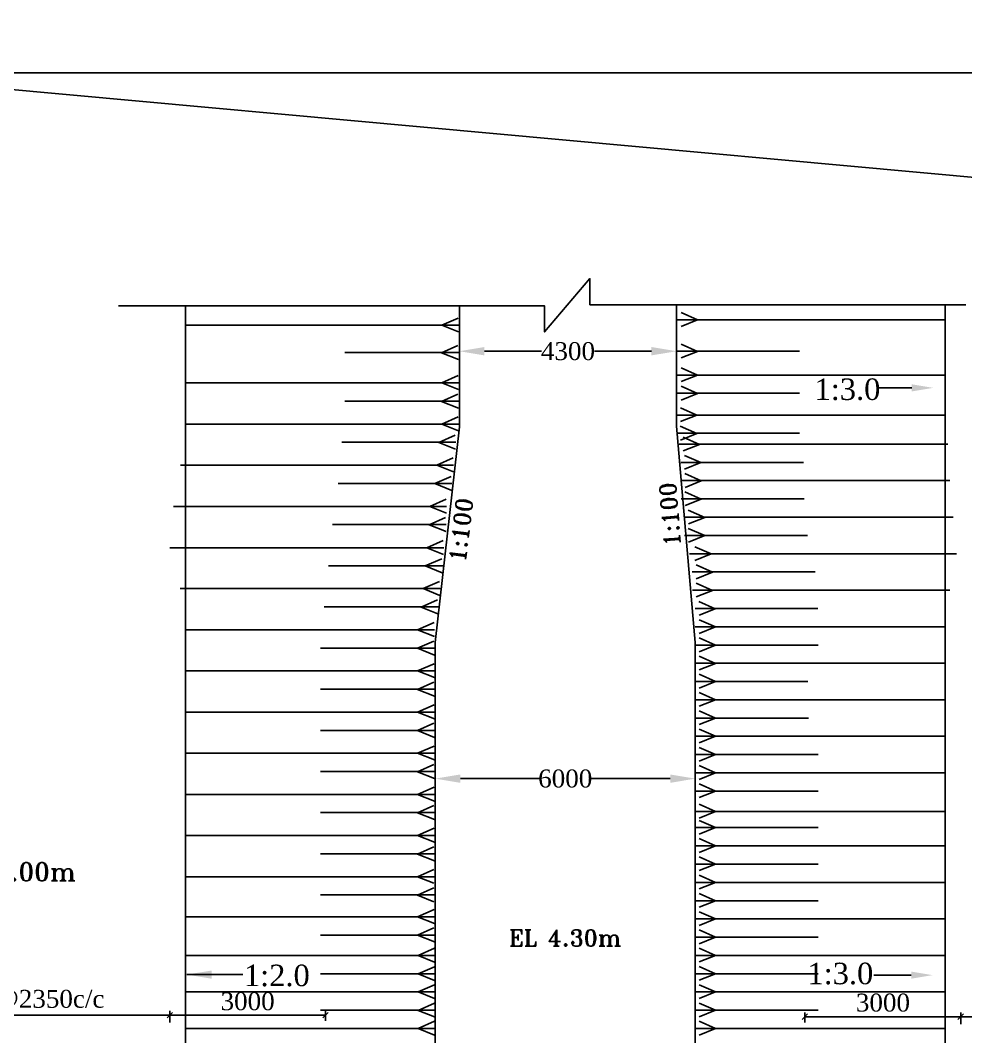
# Model space of a CAD drawing. Extents: x -298162 to 1078160, y -513173 to -216568.
# Drawn here: x 27154 to 40347, y -259498 to -245306 of the extents above; entities that cross this region are included whole.
import ezdxf

# ---------------------------------------------------------------- set-up
doc = ezdxf.new("R2010")
doc.units = 0
doc.header["$MEASUREMENT"] = 0
doc.layers.get('0').update_dxf_attribs({"linetype": 'CONTINUOUS'})
doc.layers.get('DEFPOINTS').update_dxf_attribs({"linetype": 'CONTINUOUS'})
for name, color, linetype in [('LINE', 7, 'CONTINUOUS'), ('SLOPEEARTH', 3, 'CONTINUOUS'), ('TEXT', 10, 'CONTINUOUS')]:
    doc.layers.add(name, color=color, linetype=linetype)
doc.styles.add('BIG', font='ROMANT.SHX')
doc.styles.get("Standard").update_dxf_attribs({"font": 'times.ttf', "height": 250})
doc.dimstyles.new('3', dxfattribs={"dimtxt": 225, "dimasz": 350, "dimexe": 100, "dimexo": 25, "dimgap": 9, "dimtad": 0, "dimdec": 0, "dimzin": 0, "dimdsep": 46, "dimtxsty": 'Standard', "dimcen": 0, "dimclrt": 256, "dimadec": 0, "dimazin": 0, "dimtfac": 1, "dimtdec": 0, "dimtofl": 0, "dimtmove": 2, "dimatfit": 3, "dimfxl": 1, "dimtolj": 1, "dimtzin": 0, "dimarcsym": 0})
doc.dimstyles.new('Oblique', dxfattribs={"dimtxt": 75, "dimasz": 75, "dimexe": 60, "dimexo": 60, "dimgap": 25, "dimtad": 2, "dimtih": 1, "dimtoh": 1, "dimdec": 0, "dimzin": 0, "dimdsep": 46, "dimtxsty": 'Standard', "dimblk": 'OBLIQUE', "dimcen": 0, "dimadec": 0, "dimazin": 0, "dimtfac": 1, "dimtdec": 0, "dimtofl": 0, "dimtmove": 0, "dimatfit": 3, "dimldrblk": 'NONE', "dimfxl": 1, "dimtolj": 1, "dimtzin": 0, "dimarcsym": 0})

# ---------------------------------------------------------------- blocks, each defined once
blk = doc.blocks.new('_Oblique')
at = {"color": 0, "linetype": 'ByBlock', "lineweight": -2}
blk.add_line((-0.5, -0.5), (0.5, 0.5), dxfattribs=at)
blk = doc.blocks.new('*D543')
at = {"layer": 'DEFPOINTS', "color": 0, "lineweight": -2}
for p in [(40278, -259219), (44278, -259219), (44278, -259219)]:
    blk.add_point(p, dxfattribs=at)
at = {"layer": 'LINE', "color": 0, "lineweight": -2}
blk.add_line((40278, -259219), (44278, -259219), dxfattribs=at)
at = {"layer": 'LINE', "color": 0, "lineweight": -2, "xscale": 75, "yscale": 75, "zscale": 75, "rotation": 180}
blk.add_blockref('_Oblique', (40278, -259219), dxfattribs=at)
at = {"layer": 'LINE', "color": 0, "lineweight": -2, "xscale": 75, "yscale": 75, "zscale": 75}
blk.add_blockref('_Oblique', (44278, -259219), dxfattribs=at)
at = {"layer": 'LINE', "color": 0, "insert": (42057, -259026), "char_height": 250, "attachment_point": 5}
blk.add_mtext('\\A1;3@3625c/c', dxfattribs=at)
blk = doc.blocks.new('_None')
blk = doc.blocks.new('*D546')
at = {"layer": 'DEFPOINTS', "color": 0, "lineweight": -2}
for p in [(38104, -259219), (38104, -259359), (40278, -259382)]:
    blk.add_point(p, dxfattribs=at)
at = {"layer": 'LINE', "color": 0, "lineweight": -2}
for p, q in [((38104, -259299), (38104, -259159)), ((40278, -259219), (38104, -259219)), ((40278, -259322), (40278, -259159))]:
    blk.add_line(p, q, dxfattribs=at)
at = {"layer": 'LINE', "color": 0, "lineweight": -2, "xscale": 75, "yscale": 75, "zscale": 75, "rotation": 180}
blk.add_blockref('_Oblique', (38104, -259219), dxfattribs=at)
at = {"layer": 'LINE', "color": 0, "lineweight": -2, "xscale": 75, "yscale": 75, "zscale": 75}
blk.add_blockref('_Oblique', (40278, -259219), dxfattribs=at)
at = {"layer": 'LINE', "color": 0, "insert": (39193, -259024), "char_height": 250, "attachment_point": 5}
blk.add_mtext('\\A1;3000', dxfattribs=at)
blk = doc.blocks.new('*D559')
at = {"layer": 'DEFPOINTS', "color": 0, "lineweight": -2}
for p in [(25241, -259199), (25241, -259199), (29241, -259199)]:
    blk.add_point(p, dxfattribs=at)
at = {"layer": 'LINE', "color": 0, "lineweight": -2}
blk.add_line((29241, -259199), (25241, -259199), dxfattribs=at)
at = {"layer": 'LINE', "color": 0, "lineweight": -2, "xscale": 75, "yscale": 75, "zscale": 75, "rotation": 180}
blk.add_blockref('_Oblique', (25241, -259199), dxfattribs=at)
at = {"layer": 'LINE', "color": 0, "lineweight": -2, "xscale": 75, "yscale": 75, "zscale": 75}
blk.add_blockref('_Oblique', (29241, -259199), dxfattribs=at)
at = {"layer": 'LINE', "color": 0, "insert": (27462, -259006), "char_height": 250, "attachment_point": 5}
blk.add_mtext('\\A1;3@2350c/c', dxfattribs=at)
blk = doc.blocks.new('*D561')
at = {"layer": 'DEFPOINTS', "color": 0, "lineweight": -2}
for p in [(31415, -259199), (29241, -259362), (31415, -259339)]:
    blk.add_point(p, dxfattribs=at)
at = {"layer": 'LINE', "color": 0, "lineweight": -2}
for p, q in [((29241, -259302), (29241, -259139)), ((31415, -259279), (31415, -259139)), ((29241, -259199), (31415, -259199))]:
    blk.add_line(p, q, dxfattribs=at)
at = {"layer": 'LINE', "color": 0, "lineweight": -2, "xscale": 75, "yscale": 75, "zscale": 75, "rotation": 180}
blk.add_blockref('_Oblique', (29241, -259199), dxfattribs=at)
at = {"layer": 'LINE', "color": 0, "lineweight": -2, "xscale": 75, "yscale": 75, "zscale": 75}
blk.add_blockref('_Oblique', (31415, -259199), dxfattribs=at)
at = {"layer": 'LINE', "color": 0, "insert": (30326, -259005), "char_height": 250, "attachment_point": 5}
blk.add_mtext('\\A1;3000', dxfattribs=at)
blk = doc.blocks.new('*D596')
at = {"layer": 'DEFPOINTS', "color": 0, "lineweight": -2}
for p in [(32945, -254809), (36574, -254809), (36574, -255895)]:
    blk.add_point(p, dxfattribs=at)
at = {"layer": 'LINE', "color": 0, "lineweight": -2}
for p, q in [((32945, -254834), (32945, -255995)), ((36574, -254834), (36574, -255995)), ((33295, -255895), (34396, -255895)), ((36224, -255895), (35123, -255895))]:
    blk.add_line(p, q, dxfattribs=at)
for points in [[(33295, -255837), (33295, -255954), (32945, -255895)], [(36224, -255837), (36224, -255954), (36574, -255895)]]:
    blk.add_solid(points, dxfattribs=at)
at = {"layer": 'LINE', "insert": (34759, -255895), "char_height": 250, "attachment_point": 5}
blk.add_mtext('\\A1;6000', dxfattribs=at)
blk = doc.blocks.new('*D597')
at = {"layer": 'DEFPOINTS', "color": 0, "lineweight": -2}
for p in [(33282, -249448), (36312, -249572), (36312, -249927)]:
    blk.add_point(p, dxfattribs=at)
at = {"layer": 'LINE', "color": 0, "lineweight": -2}
for p, q in [((33282, -249473), (33282, -250027)), ((36312, -249597), (36312, -250027)), ((33632, -249927), (34428, -249927)), ((35962, -249927), (35166, -249927))]:
    blk.add_line(p, q, dxfattribs=at)
for points in [[(33632, -249868), (33632, -249985), (33282, -249927)], [(35962, -249868), (35962, -249985), (36312, -249927)]]:
    blk.add_solid(points, dxfattribs=at)
at = {"layer": 'LINE', "insert": (34797, -249927), "char_height": 250, "attachment_point": 5}
blk.add_mtext('\\A1;4300', dxfattribs=at)

msp = doc.modelspace()

# ---------------------------------------------------------------- linework, layer by layer
at = {"layer": 'LINE', "color": 1, "linetype": 'ByBlock', "lineweight": -2}
msp.add_line((-298162.249, -216567.594), (1078159.826, -342283.3), dxfattribs=at)
at = {"layer": 'LINE', "color": 0}
for p, q in [((29457.677, -249293.733), (29457.677, -260741.403)), ((33281.588, -249293.733), (33281.588, -250982.812)), ((33281.588, -250982.812), (33281.588, -249293.733)), ((36312.295, -249278.733), (36312.295, -250975.312)), ((36312.295, -250975.312), (36312.295, -249278.733)), ((40060.655, -260740.683), (40060.655, -249278.733)), ((36312.295, -249488.065), (40060.655, -249488.065)), ((33270.898, -249564.471), (29457.677, -249564.471)), ((33270.898, -249946.518), (31682.406, -249946.518)), ((36312.295, -249926.521), (38026.393, -249926.521)), ((36312.295, -250259.057), (40060.655, -250259.057)), ((33270.898, -250369.111), (29457.677, -250369.111)), ((39595.832, -250438.345), (39135.688, -250438.345)), ((33270.898, -250624.111), (31682.406, -250624.111)), ((36312.295, -250514.057), (38026.393, -250514.057)), ((36312.295, -250818.324), (40060.655, -250818.324)), ((33270.898, -250943.721), (29457.677, -250943.721)), ((33230.257, -251198.721), (31641.765, -251198.721)), ((36312.295, -251073.324), (38026.393, -251073.324)), ((36350.003, -251224.318), (40098.363, -251224.318)), ((36370.517, -251479.318), (38084.615, -251479.318)), ((33200.798, -251518.33), (29387.578, -251518.33)), ((36377.239, -251734.318), (40125.599, -251734.318)), ((33176.26, -251773.33), (31587.768, -251773.33)), ((36377.239, -251989.318), (38091.338, -251989.318)), ((33102.654, -252092.94), (29289.433, -252092.94)), ((36424.271, -252244.318), (40172.631, -252244.318)), ((33097.402, -252347.94), (31508.91, -252347.94)), ((36424.271, -252499.318), (38138.37, -252499.318)), ((33062.531, -252671.892), (29238.62, -252671.892)), ((36495.066, -252754.318), (40217.425, -252754.318)), ((33054.603, -252922.55), (31455.421, -252922.55)), ((36531.744, -253009.318), (38245.842, -253009.318)), ((33011.166, -253242.159), (29383.263, -253242.159)), ((36533.166, -253264.318), (40127.837, -253264.318)), ((32983.59, -253497.159), (31395.098, -253497.159)), ((36571.957, -253519.318), (38286.055, -253519.318)), ((32933.965, -253816.769), (29457.677, -253816.769)), ((36574.155, -253774.318), (40060.655, -253774.318)), ((32944.655, -253995.054), (32944.655, -262805.568)), ((36574.155, -253995.054), (36574.155, -262805.568)), ((36574.155, -254029.318), (38288.253, -254029.318)), ((32933.965, -254071.769), (31345.472, -254071.769)), ((36574.155, -254284.318), (40060.655, -254284.318)), ((32933.965, -254391.379), (29457.677, -254391.379)), ((36574.155, -254539.318), (38144.01, -254539.318)), ((32933.965, -254646.379), (31345.472, -254646.379)), ((36574.155, -254794.318), (40060.655, -254794.318)), ((32933.965, -254965.988), (29457.677, -254965.988)), ((36574.155, -255049.318), (38152.5, -255049.318)), ((32933.965, -255220.988), (31345.472, -255220.988)), ((36574.155, -255304.318), (40060.655, -255304.318)), ((32933.965, -255540.598), (29457.677, -255540.598)), ((36574.155, -255559.318), (38288.253, -255559.318)), ((32933.965, -255795.598), (31345.472, -255795.598)), ((36574.155, -255814.318), (40060.655, -255814.318)), ((32933.965, -256115.208), (29457.677, -256115.208)), ((36574.155, -256069.318), (38288.253, -256069.318)), ((32933.965, -256370.208), (31345.472, -256370.208)), ((36574.155, -256354.159), (40060.655, -256354.159)), ((36574.155, -256579.318), (38288.253, -256579.318)), ((32933.965, -256689.817), (29457.677, -256689.817)), ((36574.155, -256834.318), (40060.655, -256834.318)), ((32933.965, -256944.817), (31345.472, -256944.817)), ((36574.155, -257089.318), (38288.253, -257089.318)), ((32933.965, -257264.427), (29457.677, -257264.427)), ((36574.155, -257344.318), (40060.655, -257344.318)), ((32933.965, -257519.427), (31345.472, -257519.427)), ((36574.155, -257599.318), (38288.253, -257599.318)), ((32933.965, -257823.694), (29457.677, -257823.694)), ((36574.155, -257854.318), (40060.655, -257854.318)), ((32933.965, -258078.694), (31345.472, -258078.694)), ((36574.155, -258109.318), (38288.253, -258109.318)), ((32933.965, -258364.318), (29457.677, -258364.318)), ((36574.155, -258364.318), (40060.655, -258364.318)), ((32933.965, -258619.318), (31345.472, -258619.318)), ((36574.155, -258619.318), (38288.253, -258619.318)), ((39587.548, -258639.046), (39067.911, -258638.32)), ((32933.965, -258874.318), (29457.677, -258874.318)), ((36574.155, -258874.318), (40060.655, -258874.318)), ((32933.965, -259129.318), (31345.472, -259129.318)), ((36574.155, -259129.318), (38288.253, -259129.318)), ((32933.965, -259384.318), (29457.677, -259384.318)), ((36574.155, -259384.318), (40060.655, -259384.318))]:
    msp.add_line(p, q, dxfattribs=at)
at = {"layer": 'LINE', "color": 0, "linetype": 'ByBlock', "lineweight": -2}
for p, q in [((32944.655, -253995.054), (33281.588, -250982.812)), ((36312.295, -250975.312), (36574.155, -253995.054))]:
    msp.add_line(p, q, dxfattribs=at)
at = {"layer": 'LINE', "color": 0}
msp.add_lwpolyline([(8702.669, -288827.221), (69207.869, -288827.221), (69207.869, -246041.401), (8702.669, -246041.401)], close=True, dxfattribs=at)
msp.add_lwpolyline([(40350.022, -249278.733), (35103.669, -249278.733), (35103.669, -248911.733), (34470.669, -249657.733), (34470.669, -249293.733), (28522.291, -249293.733)], dxfattribs=at)
for points in [[(39595.832, -250388.761), (39595.832, -250487.928), (39893.332, -250438.345)], [(39587.548, -258589.463), (39587.548, -258688.629), (39885.048, -258639.046)]]:
    msp.add_solid(points, dxfattribs=at)
at = {"layer": 'SLOPEEARTH', "color": 0}
for p, q in [((33264.29, -249463.409), (33035.807, -249564.471)), ((36374.908, -249387.003), (36603.391, -249488.065)), ((36603.391, -249488.065), (36374.908, -249579.396)), ((33035.807, -249564.471), (33270.099, -249658.124)), ((33261.712, -249848.262), (33033.228, -249949.324)), ((36374.908, -249828.266), (36603.391, -249929.328)), ((33033.228, -249949.324), (33270.099, -250044.008)), ((36603.391, -249929.328), (36374.908, -250020.659)), ((36374.908, -250157.995), (36603.391, -250259.057)), ((33264.29, -250268.049), (33035.807, -250369.111)), ((36603.391, -250259.057), (36374.908, -250350.388)), ((33035.807, -250369.111), (33270.099, -250462.764)), ((36374.908, -250415.802), (36603.391, -250516.864)), ((33261.712, -250525.855), (33033.228, -250626.918)), ((33033.228, -250626.918), (33270.099, -250721.601)), ((36603.391, -250516.864), (36374.908, -250608.195)), ((36366.996, -250717.262), (36595.479, -250818.324)), ((33264.29, -250842.658), (33035.807, -250943.721)), ((36595.479, -250818.324), (36366.263, -250909.947)), ((33035.807, -250943.721), (33270.099, -251037.373)), ((36364.895, -250975.068), (36593.378, -251076.131)), ((33221.071, -251100.465), (32992.587, -251201.527)), ((36593.378, -251076.131), (36366.263, -251166.914)), ((36402.603, -251126.062), (36631.086, -251227.125)), ((32992.587, -251201.527), (33229.458, -251296.211)), ((36631.086, -251227.125), (36403.971, -251317.909)), ((33194.191, -251417.268), (32965.707, -251518.33)), ((36423.118, -251381.062), (36651.601, -251482.125)), ((36651.601, -251482.125), (36424.486, -251572.909)), ((32965.707, -251518.33), (33199.999, -251611.983)), ((33167.074, -251675.075), (32938.591, -251776.137)), ((36429.84, -251636.062), (36658.323, -251737.125)), ((36658.323, -251737.125), (36431.208, -251827.909)), ((32938.591, -251776.137), (33175.461, -251870.82)), ((36429.84, -251891.062), (36658.323, -251992.125)), ((33096.046, -251991.878), (32867.563, -252092.94)), ((36658.323, -251992.125), (36431.208, -252082.909)), ((32867.563, -252092.94), (33101.855, -252186.593)), ((36476.872, -252146.062), (36705.355, -252247.125)), ((33088.216, -252249.684), (32859.733, -252350.747)), ((36705.355, -252247.125), (36478.24, -252337.909)), ((32859.733, -252350.747), (33096.603, -252445.43)), ((36476.872, -252401.062), (36705.355, -252502.125)), ((33055.923, -252570.829), (32827.44, -252671.892)), ((36705.355, -252502.125), (36478.24, -252592.909)), ((32827.44, -252671.892), (33061.732, -252765.544)), ((36567.184, -252656.062), (36795.667, -252757.125)), ((36795.667, -252757.125), (36568.552, -252847.909)), ((33034.727, -252824.294), (32806.244, -252925.356)), ((32806.244, -252925.356), (33043.114, -253020.04)), ((36584.345, -252911.062), (36812.828, -253012.125)), ((36812.828, -253012.125), (36585.713, -253102.909)), ((33004.559, -253141.097), (32776.075, -253242.159)), ((36585.767, -253166.062), (36814.25, -253267.125)), ((32776.075, -253242.159), (33010.367, -253335.812)), ((36814.25, -253267.125), (36587.135, -253357.909)), ((32974.404, -253398.904), (32745.921, -253499.966)), ((36624.558, -253421.062), (36853.041, -253522.125)), ((32745.921, -253499.966), (32982.791, -253594.649)), ((36853.041, -253522.125), (36625.926, -253612.909)), ((32927.357, -253715.707), (32698.874, -253816.769)), ((36626.755, -253676.062), (36855.238, -253777.125)), ((32698.874, -253816.769), (32933.166, -253910.422)), ((36855.238, -253777.125), (36628.123, -253867.909)), ((32924.778, -253973.513), (32696.295, -254074.576)), ((36626.755, -253931.062), (36855.238, -254032.125)), ((36855.238, -254032.125), (36628.123, -254122.909)), ((32696.295, -254074.576), (32933.166, -254169.259)), ((32927.357, -254290.316), (32698.874, -254391.379)), ((36626.755, -254186.062), (36855.238, -254287.125)), ((36855.238, -254287.125), (36628.123, -254377.909)), ((32698.874, -254391.379), (32933.166, -254485.031)), ((36626.755, -254438.256), (36855.238, -254539.318)), ((32924.778, -254548.123), (32696.295, -254649.185)), ((36855.238, -254539.318), (36628.123, -254630.102)), ((32696.295, -254649.185), (32933.166, -254743.869)), ((36626.755, -254693.256), (36855.238, -254794.318)), ((32927.357, -254864.926), (32698.874, -254965.988)), ((36855.238, -254794.318), (36628.123, -254885.102)), ((32698.874, -254965.988), (32933.166, -255059.641)), ((36626.755, -254948.256), (36855.238, -255049.318)), ((32924.778, -255122.733), (32696.295, -255223.795)), ((36855.238, -255049.318), (36628.123, -255140.102)), ((32696.295, -255223.795), (32933.166, -255318.478)), ((36626.755, -255203.256), (36855.238, -255304.318)), ((36855.238, -255304.318), (36628.123, -255395.102)), ((32927.357, -255439.536), (32698.874, -255540.598)), ((32698.874, -255540.598), (32933.166, -255634.251)), ((36626.755, -255458.256), (36855.238, -255559.318)), ((36855.238, -255559.318), (36628.123, -255650.102)), ((32924.778, -255697.342), (32696.295, -255798.405)), ((36626.755, -255713.256), (36855.238, -255814.318)), ((32696.295, -255798.405), (32933.166, -255893.088)), ((36855.238, -255814.318), (36628.123, -255905.102)), ((32927.357, -256014.145), (32698.874, -256115.208)), ((36626.755, -255968.256), (36855.238, -256069.318)), ((32698.874, -256115.208), (32933.166, -256208.86)), ((36855.238, -256069.318), (36628.123, -256160.102)), ((32924.778, -256271.952), (32696.295, -256373.014)), ((36626.755, -256253.097), (36855.238, -256354.159)), ((32696.295, -256373.014), (32933.166, -256467.698)), ((36855.238, -256354.159), (36628.123, -256444.943)), ((32927.357, -256588.755), (32698.874, -256689.817)), ((36626.755, -256478.256), (36855.238, -256579.318)), ((36855.238, -256579.318), (36628.123, -256670.102)), ((32698.874, -256689.817), (32933.166, -256783.47)), ((36626.755, -256733.256), (36855.238, -256834.318)), ((32924.778, -256846.562), (32696.295, -256947.624)), ((36855.238, -256834.318), (36628.123, -256925.102)), ((32696.295, -256947.624), (32933.166, -257042.307)), ((36626.755, -256988.256), (36855.238, -257089.318)), ((36855.238, -257089.318), (36628.123, -257180.102)), ((32924.759, -257163.365), (32696.276, -257264.427)), ((32696.276, -257264.427), (32924.759, -257355.758)), ((36626.755, -257243.256), (36855.238, -257344.318)), ((32924.759, -257421.171), (32696.276, -257522.234)), ((36855.238, -257344.318), (36628.123, -257435.102)), ((32696.276, -257522.234), (32924.759, -257613.564)), ((36626.755, -257498.256), (36855.238, -257599.318)), ((32927.357, -257722.631), (32698.874, -257823.694)), ((36855.238, -257599.318), (36628.123, -257690.102)), ((32698.874, -257823.694), (32933.166, -257917.346)), ((36626.755, -257753.256), (36855.238, -257854.318)), ((36855.238, -257854.318), (36628.123, -257945.102)), ((32924.778, -257980.438), (32696.295, -258081.5)), ((36626.755, -258008.256), (36855.238, -258109.318)), ((32696.295, -258081.5), (32933.166, -258176.183)), ((36855.238, -258109.318), (36628.123, -258200.102)), ((32933.166, -258263.256), (32704.682, -258364.318)), ((36626.755, -258263.256), (36855.238, -258364.318)), ((32704.682, -258364.318), (32933.166, -258455.649)), ((36855.238, -258364.318), (36628.123, -258455.102)), ((32933.166, -258521.062), (32704.682, -258622.125)), ((36626.755, -258518.256), (36855.238, -258619.318)), ((32704.682, -258622.125), (32933.166, -258713.455)), ((36855.238, -258619.318), (36628.123, -258710.102)), ((32933.166, -258773.256), (32704.682, -258874.318)), ((36626.755, -258773.256), (36855.238, -258874.318)), ((32704.682, -258874.318), (32933.166, -258965.649)), ((36855.238, -258874.318), (36628.123, -258965.102)), ((32933.166, -259031.062), (32704.682, -259132.125)), ((32704.682, -259132.125), (32933.166, -259223.455)), ((36626.755, -259028.256), (36855.238, -259129.318)), ((36855.238, -259129.318), (36628.123, -259220.102)), ((32933.166, -259283.256), (32704.682, -259384.318)), ((36626.755, -259283.256), (36855.238, -259384.318)), ((32704.682, -259384.318), (32933.166, -259475.649)), ((36855.238, -259384.318), (36628.123, -259475.102))]:
    msp.add_line(p, q, dxfattribs=at)

# ---------------------------------------------------------------- texts
at = {"layer": 'LINE', "color": 0}
for s, p in [('1:3.0', (38238.614, -250607.273)), ('1:2.0', (30274.447, -258792.832)), ('1:3.0', (38139.259, -258765.637))]:
    msp.add_text(s, height=300, dxfattribs=at).set_placement(p)
at = {"layer": 'TEXT', "color": 0, "style": 'BIG'}
for rotation, p in [(94.2386917, (36366.264, -252642.973)), (82.8446172, (33360.945, -252878.962))]:
    msp.add_text('1:100', height=229.5, rotation=rotation, dxfattribs=at).set_placement(p)
for s, height, p in [('EL2.00m', 255, (26363.269, -257323.29)), ('EL 4.30m', 229.5, (33973.94, -258234.194))]:
    msp.add_text(s, height=height, dxfattribs=at).set_placement(p)

# ---------------------------------------------------------------- dimensions: what is measured, and where the dimension line sits
at = {"layer": 'LINE', "color": 0}
for base, p1, p2, text, picture, middle in [((36312.295, -249926.673), (33281.588, -249447.752), (36312.295, -249572.454), '4300', '*D597', (34796.941, -249926.673)), ((36574.155, -255895.459), (32944.655, -254808.598), (36574.155, -254808.598), '6000', '*D596', (34759.405, -255895.459))]:
    dim = msp.add_linear_dim(base=base, p1=p1, p2=p2, text=text, dimstyle='3', dxfattribs=at)
    dim.commit()
    dim.dimension.update_dxf_attribs({"geometry": picture, "text_midpoint": middle})
at = {"layer": 'LINE'}
for base, p1, p2, text, picture, middle in [((25240.762, -259198.709), (29240.645, -259198.709), (25240.762, -259198.709), '3@2350c/c', '*D559', (27462.145, -259198.709)), ((31414.655, -259198.709), (29240.645, -259361.591), (31414.655, -259338.709), '3000', '*D561', (30325.973, -259156.682))]:
    dim = msp.add_linear_dim(base=base, p1=p1, p2=p2, angle=180, text=text, dimstyle='Oblique', override={"dimtxt": 150, "dimtmove": 1}, dxfattribs=at)
    dim.commit()
    dim.dimension.update_dxf_attribs({"geometry": picture, "text_midpoint": middle, "dimtype": 160})
for base, p1, p2, text, picture, middle in [((38104.155, -259218.644), (40278.164, -259381.526), (38104.155, -259358.644), '3000', '*D546', (39192.836, -259176.617)), ((44278.047, -259218.644), (40278.164, -259218.644), (44278.047, -259218.644), '3@3625c/c', '*D543', (42056.664, -259218.644))]:
    dim = msp.add_linear_dim(base=base, p1=p1, p2=p2, text=text, dimstyle='Oblique', override={"dimtxt": 150, "dimtmove": 1}, dxfattribs=at)
    dim.commit()
    dim.dimension.update_dxf_attribs({"geometry": picture, "text_midpoint": middle, "dimtype": 160})

# ---------------------------------------------------------------- leaders
at = {"layer": 'LINE', "color": 0}
msp.add_leader([(29476.175, -258631.592), (30257.625, -258631.592)], dimstyle='3', override={"dimgap": 9, "dimtad": 0}, dxfattribs=at)

doc.saveas('drawing.dxf')
